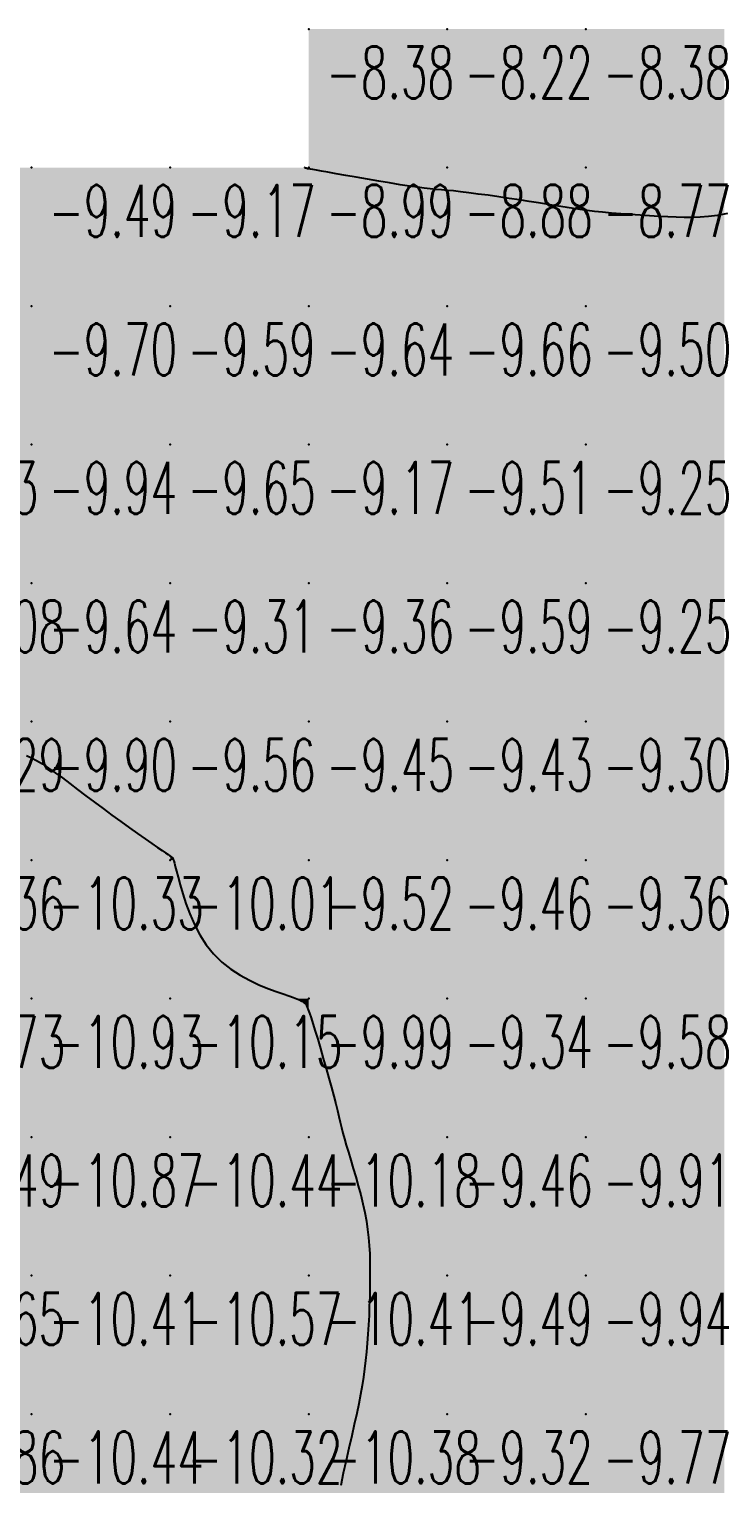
# Model space of a CAD drawing. Header units: millimetres. Extents: x 88261 to 90953, y 390274 to 392322.
# Drawn here: x 89730.1 to 89780.1, y 392062.2 to 392167.2 of the extents above; entities that cross this region are included whole.
import ezdxf
from ezdxf.enums import TextEntityAlignment as Align

# ---------------------------------------------------------------- set-up
doc = ezdxf.new("R2010")
doc.units = ezdxf.units.MM
doc.header["$LTSCALE"] = 25
for name, color, linetype in [('CN_03_00', 7, 'Continuous'), ('CN_04_00', 242, 'Continuous'), ('COTEAlt', 7, 'Continuous'), ('TN_COLORIAGE', 7, 'Continuous')]:
    doc.layers.add(name, color=color, linetype=linetype)
doc.styles.add('Simplex 1.0', font='Simplex.shx', dxfattribs={"width": 0.99, "height": 2.5})
doc.styles.get("Standard").update_dxf_attribs({"font": 'times.ttf'})

# ---------------------------------------------------------------- blocks, each defined once
blk = doc.blocks.new('COTE')
at = {"color": 0}
blk.add_point((0, 0), dxfattribs=at)
at = {"layer": 'COTEAlt'}
blk.add_attdef('ALT', text='', height=3.75, dxfattribs=at).set_placement((1.25, -1.25), align=Align.TOP_LEFT)

msp = doc.modelspace()

# ---------------------------------------------------------------- linework, layer by layer
at = {"layer": 'CN_03_00', "elevation": -9, "flags": 128}
msp.add_lwpolyline([(89780.47, 392153.93), (89779.76, 392153.79), (89779.11, 392153.7), (89778.51, 392153.65), (89777.93, 392153.63), (89777.35, 392153.63), (89776.77, 392153.65), (89776.17, 392153.68), (89775.52, 392153.71), (89774.85, 392153.75), (89774.16, 392153.8), (89773.46, 392153.85), (89772.77, 392153.9), (89772.1, 392153.96), (89771.46, 392154.02), (89770.87, 392154.08), (89770.34, 392154.14), (89769.84, 392154.21), (89769.37, 392154.28), (89768.91, 392154.35), (89768.45, 392154.43), (89767.95, 392154.51), (89767.42, 392154.6), (89766.83, 392154.7), (89766.17, 392154.8), (89765.46, 392154.91), (89764.71, 392155.02), (89763.96, 392155.13), (89763.21, 392155.24), (89762.49, 392155.33), (89761.81, 392155.42), (89761.21, 392155.49), (89760.69, 392155.55), (89760.24, 392155.59), (89759.83, 392155.63), (89759.43, 392155.67), (89759.02, 392155.71), (89758.59, 392155.76), (89758.09, 392155.82), (89757.52, 392155.9), (89756.84, 392156), (89756.09, 392156.13), (89755.3, 392156.26), (89754.48, 392156.4), (89753.68, 392156.54), (89752.92, 392156.68), (89752.23, 392156.8), (89751.63, 392156.9), (89751.17, 392156.99), (89750.81, 392157.05), (89750.55, 392157.09), (89750.37, 392157.12), (89750.26, 392157.14), (89750.19, 392157.15), (89750.16, 392157.16), (89750.14, 392157.17), (89750.12, 392157.17), (89750.1, 392157.18), (89750.08, 392157.19), (89750.05, 392157.19), (89750.03, 392157.2), (89750.01, 392157.21), (89750, 392157.22), (89749.98, 392157.22), (89749.97, 392157.23), (89749.96, 392157.23), (89749.96, 392157.24), (89749.95, 392157.24), (89749.95, 392157.24), (89749.95, 392157.24), (89749.95, 392157.24), (89749.95, 392157.24)], dxfattribs=at)
at = {"layer": 'CN_04_00', "elevation": -10, "flags": 128}
msp.add_lwpolyline([(89729.88, 392114.79), (89730.23, 392114.63), (89730.61, 392114.43), (89731.03, 392114.18), (89731.48, 392113.88), (89731.96, 392113.54), (89732.47, 392113.17), (89733.01, 392112.77), (89733.57, 392112.34), (89734.16, 392111.89), (89734.78, 392111.43), (89735.41, 392110.96), (89736.05, 392110.49), (89736.69, 392110.03), (89737.31, 392109.58), (89737.9, 392109.17), (89738.44, 392108.78), (89738.92, 392108.44), (89739.33, 392108.16), (89739.66, 392107.93), (89739.91, 392107.76), (89740.1, 392107.64), (89740.23, 392107.55), (89740.32, 392107.49), (89740.37, 392107.46), (89740.41, 392107.43), (89740.42, 392107.42), (89740.44, 392107.4), (89740.45, 392107.36), (89740.47, 392107.29), (89740.51, 392107.18), (89740.55, 392107.01), (89740.62, 392106.77), (89740.71, 392106.43), (89740.83, 392106), (89740.98, 392105.45), (89741.16, 392104.81), (89741.39, 392104.11), (89741.67, 392103.36), (89742, 392102.6), (89742.4, 392101.84), (89742.85, 392101.12), (89743.38, 392100.46), (89743.97, 392099.88), (89744.62, 392099.37), (89745.3, 392098.93), (89745.98, 392098.56), (89746.66, 392098.24), (89747.3, 392097.98), (89747.89, 392097.76), (89748.4, 392097.58), (89748.81, 392097.43), (89749.14, 392097.31), (89749.39, 392097.22), (89749.58, 392097.14), (89749.71, 392097.08), (89749.81, 392097.03), (89749.88, 392096.98), (89749.93, 392096.94), (89749.98, 392096.9), (89750.03, 392096.84), (89750.08, 392096.75), (89750.14, 392096.62), (89750.22, 392096.44), (89750.31, 392096.19), (89750.42, 392095.85), (89750.55, 392095.43), (89750.72, 392094.9), (89750.9, 392094.3), (89751.1, 392093.63), (89751.3, 392092.92), (89751.51, 392092.2), (89751.71, 392091.49), (89751.9, 392090.82), (89752.06, 392090.2), (89752.2, 392089.65), (89752.32, 392089.17), (89752.43, 392088.73), (89752.53, 392088.33), (89752.62, 392087.93), (89752.72, 392087.53), (89752.83, 392087.11), (89752.96, 392086.65), (89753.11, 392086.14), (89753.28, 392085.58), (89753.46, 392084.98), (89753.64, 392084.36), (89753.82, 392083.72), (89754, 392083.08), (89754.16, 392082.43), (89754.3, 392081.8), (89754.41, 392081.18), (89754.5, 392080.58), (89754.57, 392079.99), (89754.62, 392079.41), (89754.65, 392078.82), (89754.67, 392078.23), (89754.67, 392077.62), (89754.67, 392077), (89754.66, 392076.36), (89754.65, 392075.7), (89754.62, 392075.03), (89754.6, 392074.36), (89754.56, 392073.69), (89754.52, 392073.02), (89754.47, 392072.37), (89754.41, 392071.73), (89754.35, 392071.12), (89754.28, 392070.51), (89754.2, 392069.91), (89754.1, 392069.3), (89753.99, 392068.66), (89753.86, 392067.99), (89753.71, 392067.28), (89753.54, 392066.5), (89753.35, 392065.67), (89753.15, 392064.78), (89752.94, 392063.88), (89752.74, 392062.97), (89752.56, 392062.09)], dxfattribs=at)
at = {"layer": 'TN_COLORIAGE', "color": 171}
for points in [[(89750.25, 392167.24, -8.22), (89750.25, 392157.24, -8.22), (89760.25, 392167.24, -8.22)], [(89760.25, 392157.24, -8.99), (89760.25, 392167.24, -8.99), (89750.25, 392157.24, -8.99)], [(89760.25, 392167.24, -8.38), (89760.25, 392157.24, -8.38), (89770.25, 392167.24, -8.38)], [(89770.25, 392157.24, -8.88), (89770.25, 392167.24, -8.88), (89760.25, 392157.24, -8.88)], [(89770.25, 392167.24, -8.33), (89770.25, 392157.24, -8.33), (89780.25, 392167.24, -8.33)], [(89780.25, 392157.24, -8.77), (89780.25, 392167.24, -8.77), (89770.25, 392157.24, -8.77)], [(89749.95, 392157.24, -8.99), (89750.16, 392157.15, -8.99), (89750.25, 392157.24, -8.99)], [(89750.16, 392157.15, -8.99), (89750.25, 392157.16, -8.99), (89750.25, 392157.24, -8.99)], [(89750.25, 392157.16, -8.88), (89758.65, 392155.64, -8.88), (89750.25, 392157.24, -8.88), (89760.25, 392157.24, -8.88)], [(89758.65, 392155.64, -8.88), (89760.25, 392155.67, -8.88), (89760.25, 392157.24, -8.88)], [(89760.25, 392155.67, -8.77), (89767.62, 392154.61, -8.77), (89760.25, 392157.24, -8.77), (89770.25, 392157.24, -8.77)], [(89770.25, 392154.07, -8.77), (89767.62, 392154.61, -8.77), (89770.25, 392157.24, -8.77)], [(89770.25, 392154.07, -8.71), (89776.63, 392153.62, -8.71), (89770.25, 392157.24, -8.71), (89780.25, 392157.24, -8.71)], [(89780.25, 392153.52, -8.71), (89776.63, 392153.62, -8.71), (89780.25, 392157.24, -8.71)]]:
    msp.add_solid(points, dxfattribs=at)
at = {"layer": 'TN_COLORIAGE', "color": 181}
for points in [[(89720.25, 392157.24, -9.49), (89720.25, 392147.24, -9.49), (89730.25, 392157.24, -9.49)], [(89730.25, 392147.24, -9.81), (89730.25, 392157.24, -9.81), (89720.25, 392147.24, -9.81)], [(89730.25, 392157.24, -9.17), (89730.25, 392147.24, -9.17), (89740.25, 392157.24, -9.17)], [(89740.25, 392147.24, -9.7), (89740.25, 392157.24, -9.7), (89730.25, 392147.24, -9.7)], [(89740.25, 392147.24, -9), (89750.16, 392157.15, -9), (89740.25, 392157.24, -9), (89749.95, 392157.24, -9)], [(89750.25, 392147.24, -9), (89750.25, 392157.16, -9), (89740.25, 392147.24, -9), (89750.16, 392157.15, -9)], [(89758.65, 392155.64, -9.64), (89750.25, 392157.16, -9.64), (89750.25, 392147.24, -9.64)], [(89760.25, 392147.24, -9), (89760.25, 392155.67, -9), (89750.25, 392147.24, -9), (89758.65, 392155.64, -9)], [(89767.62, 392154.61, -9.66), (89760.25, 392155.67, -9.66), (89760.25, 392147.24, -9.66)], [(89760.25, 392147.24, -9), (89767.62, 392154.61, -9), (89770.25, 392147.24, -9), (89770.25, 392154.07, -9)], [(89776.63, 392153.62, -9.5), (89770.25, 392154.07, -9.5), (89770.25, 392147.24, -9.5)], [(89770.25, 392147.24, -9), (89776.63, 392153.62, -9), (89780.25, 392147.24, -9), (89780.25, 392153.52, -9)], [(89720.25, 392147.24, -9.7), (89720.25, 392137.24, -9.7), (89730.25, 392147.24, -9.7)], [(89720.25, 392137.24, -9.7), (89730.25, 392137.24, -9.7), (89730.25, 392147.24, -9.7)], [(89730.25, 392147.24, -9.59), (89730.25, 392137.24, -9.59), (89740.25, 392147.24, -9.59)], [(89730.25, 392137.24, -9.59), (89740.25, 392137.24, -9.59), (89740.25, 392147.24, -9.59)], [(89740.25, 392147.24, -9.64), (89740.25, 392137.24, -9.64), (89750.25, 392147.24, -9.64)], [(89740.25, 392137.24, -9.64), (89750.25, 392137.24, -9.64), (89750.25, 392147.24, -9.64)], [(89750.25, 392137.24, -9.66), (89760.25, 392137.24, -9.66), (89760.25, 392147.24, -9.66)], [(89750.25, 392147.24, -9.66), (89750.25, 392137.24, -9.66), (89760.25, 392147.24, -9.66)], [(89760.25, 392147.24, -9.5), (89760.25, 392137.24, -9.5), (89770.25, 392147.24, -9.5)], [(89760.25, 392137.24, -9.5), (89770.25, 392137.24, -9.5), (89770.25, 392147.24, -9.5)], [(89770.25, 392137.24, -9.48), (89780.25, 392137.24, -9.48), (89780.25, 392147.24, -9.48)], [(89770.25, 392147.24, -9.48), (89770.25, 392137.24, -9.48), (89780.25, 392147.24, -9.48)], [(89726.07, 392133.07, -9.23), (89720.25, 392128.19, -9.23), (89730.25, 392137.24, -9.23), (89720.25, 392137.24, -9.23)], [(89726.07, 392133.07, -9.64), (89722.07, 392127.24, -9.64), (89730.25, 392137.24, -9.64), (89730.25, 392127.24, -9.64)], [(89730.25, 392137.24, -9.65), (89730.25, 392127.24, -9.65), (89740.25, 392137.24, -9.65)], [(89730.25, 392127.24, -9.65), (89740.25, 392127.24, -9.65), (89740.25, 392137.24, -9.65)], [(89740.25, 392127.24, -9.17), (89750.25, 392127.24, -9.17), (89750.25, 392137.24, -9.17)], [(89740.25, 392137.24, -9.17), (89740.25, 392127.24, -9.17), (89750.25, 392137.24, -9.17)], [(89750.25, 392127.24, -9.51), (89760.25, 392127.24, -9.51), (89760.25, 392137.24, -9.51)], [(89750.25, 392137.24, -9.51), (89750.25, 392127.24, -9.51), (89760.25, 392137.24, -9.51)], [(89760.25, 392137.24, -9.25), (89760.25, 392127.24, -9.25), (89770.25, 392137.24, -9.25)], [(89760.25, 392127.24, -9.25), (89770.25, 392127.24, -9.25), (89770.25, 392137.24, -9.25)], [(89770.25, 392127.24, -9.29), (89780.25, 392127.24, -9.29), (89780.25, 392137.24, -9.29)], [(89770.25, 392137.24, -9.29), (89770.25, 392127.24, -9.29), (89780.25, 392137.24, -9.29)], [(89722.07, 392127.24, -9.64), (89724.72, 392121.71, -9.64), (89730.25, 392127.24, -9.64)], [(89727.79, 392117.24, -9.64), (89724.72, 392121.71, -9.64), (89730.25, 392117.24, -9.64), (89730.25, 392127.24, -9.64)], [(89730.25, 392117.24, -9.31), (89740.25, 392117.24, -9.31), (89740.25, 392127.24, -9.31)], [(89730.25, 392127.24, -9.31), (89730.25, 392117.24, -9.31), (89740.25, 392127.24, -9.31)], [(89740.25, 392127.24, -9.36), (89740.25, 392117.24, -9.36), (89750.25, 392127.24, -9.36)], [(89740.25, 392117.24, -9.36), (89750.25, 392117.24, -9.36), (89750.25, 392127.24, -9.36)], [(89750.25, 392127.24, -9.59), (89750.25, 392117.24, -9.59), (89760.25, 392127.24, -9.59)], [(89750.25, 392117.24, -9.59), (89760.25, 392117.24, -9.59), (89760.25, 392127.24, -9.59)], [(89760.25, 392117.24, -9.25), (89770.25, 392117.24, -9.25), (89770.25, 392127.24, -9.25)], [(89760.25, 392127.24, -9.25), (89760.25, 392117.24, -9.25), (89770.25, 392127.24, -9.25)], [(89770.25, 392127.24, -9.31), (89770.25, 392117.24, -9.31), (89780.25, 392127.24, -9.31)], [(89770.25, 392117.24, -9.31), (89780.25, 392117.24, -9.31), (89780.25, 392127.24, -9.31)], [(89727.79, 392117.24, -9.9), (89728.13, 392115.12, -9.9), (89730.25, 392117.24, -9.9)], [(89730.25, 392114.98, -9.9), (89728.13, 392115.12, -9.9), (89730.25, 392117.24, -9.9)], [(89730.25, 392114.98, -9.56), (89734.54, 392111.53, -9.56), (89730.25, 392117.24, -9.56), (89740.25, 392117.24, -9.56)], [(89740.25, 392107.5, -9.56), (89734.54, 392111.53, -9.56), (89740.25, 392117.24, -9.56)], [(89740.25, 392107.5, -9.45), (89740.45, 392107.44, -9.45), (89740.25, 392117.24, -9.45), (89750.25, 392117.24, -9.45)], [(89740.48, 392107.24, -9.45), (89740.45, 392107.44, -9.45), (89750.25, 392107.24, -9.45), (89750.25, 392117.24, -9.45)], [(89750.25, 392107.24, -9.43), (89760.25, 392107.24, -9.43), (89760.25, 392117.24, -9.43)], [(89750.25, 392117.24, -9.43), (89750.25, 392107.24, -9.43), (89760.25, 392117.24, -9.43)], [(89760.25, 392117.24, -9.3), (89760.25, 392107.24, -9.3), (89770.25, 392117.24, -9.3)], [(89760.25, 392107.24, -9.3), (89770.25, 392107.24, -9.3), (89770.25, 392117.24, -9.3)], [(89770.25, 392117.24, -9.19), (89770.25, 392107.24, -9.19), (89780.25, 392117.24, -9.19)], [(89770.25, 392107.24, -9.19), (89780.25, 392107.24, -9.19), (89780.25, 392117.24, -9.19)], [(89740.48, 392107.24, -9.52), (89742.58, 392099.57, -9.52), (89750.25, 392107.24, -9.52)], [(89749.45, 392097.24, -9.52), (89742.58, 392099.57, -9.52), (89750.25, 392097.24, -9.52), (89750.25, 392107.24, -9.52)], [(89750.25, 392097.24, -9.46), (89760.25, 392097.24, -9.46), (89760.25, 392107.24, -9.46)], [(89750.25, 392107.24, -9.46), (89750.25, 392097.24, -9.46), (89760.25, 392107.24, -9.46)], [(89760.25, 392097.24, -9.36), (89770.25, 392097.24, -9.36), (89770.25, 392107.24, -9.36)], [(89760.25, 392107.24, -9.36), (89760.25, 392097.24, -9.36), (89770.25, 392107.24, -9.36)], [(89770.25, 392107.24, -9.17), (89770.25, 392097.24, -9.17), (89780.25, 392107.24, -9.17)], [(89770.25, 392097.24, -9.17), (89780.25, 392097.24, -9.17), (89780.25, 392107.24, -9.17)], [(89749.45, 392097.24, -9.99), (89749.97, 392096.96, -9.99), (89750.25, 392097.24, -9.99)], [(89750.25, 392096.57, -9.99), (89749.97, 392096.96, -9.99), (89750.25, 392097.24, -9.99)], [(89750.25, 392096.57, -9.34), (89752.36, 392089.35, -9.34), (89750.25, 392097.24, -9.34), (89760.25, 392097.24, -9.34)], [(89752.7, 392087.24, -9.34), (89752.36, 392089.35, -9.34), (89760.25, 392087.24, -9.34), (89760.25, 392097.24, -9.34)], [(89760.25, 392087.24, -9.58), (89770.25, 392087.24, -9.58), (89770.25, 392097.24, -9.58)], [(89760.25, 392097.24, -9.58), (89760.25, 392087.24, -9.58), (89770.25, 392097.24, -9.58)], [(89770.25, 392097.24, -9.39), (89770.25, 392087.24, -9.39), (89780.25, 392097.24, -9.39)], [(89770.25, 392087.24, -9.39), (89780.25, 392087.24, -9.39), (89780.25, 392097.24, -9.39)], [(89752.7, 392087.24, -9.46), (89754.59, 392081.58, -9.46), (89760.25, 392087.24, -9.46)], [(89754.74, 392077.24, -9.46), (89754.59, 392081.58, -9.46), (89760.25, 392077.24, -9.46), (89760.25, 392087.24, -9.46)], [(89760.25, 392077.24, -9.91), (89770.25, 392077.24, -9.91), (89770.25, 392087.24, -9.91)], [(89760.25, 392087.24, -9.91), (89760.25, 392077.24, -9.91), (89770.25, 392087.24, -9.91)], [(89770.25, 392077.24, -9.55), (89780.25, 392077.24, -9.55), (89780.25, 392087.24, -9.55)], [(89770.25, 392087.24, -9.55), (89770.25, 392077.24, -9.55), (89780.25, 392087.24, -9.55)], [(89754.49, 392071.48, -9.32), (89753.8, 392067.24, -9.32), (89760.25, 392077.24, -9.32), (89760.25, 392067.24, -9.32)], [(89754.49, 392071.48, -9.49), (89754.74, 392077.24, -9.49), (89760.25, 392077.24, -9.49)], [(89760.25, 392067.24, -9.94), (89770.25, 392067.24, -9.94), (89770.25, 392077.24, -9.94)], [(89760.25, 392077.24, -9.94), (89760.25, 392067.24, -9.94), (89770.25, 392077.24, -9.94)], [(89770.25, 392077.24, -9.42), (89770.25, 392067.24, -9.42), (89780.25, 392077.24, -9.42)], [(89770.25, 392067.24, -9.42), (89780.25, 392067.24, -9.42), (89780.25, 392077.24, -9.42)], [(89753.07, 392057.24, -9.32), (89751.59, 392058.58, -9.32), (89760.25, 392057.24, -9.32), (89760.25, 392067.24, -9.32)], [(89751.59, 392058.58, -9.32), (89753.8, 392067.24, -9.32), (89760.25, 392067.24, -9.32)], [(89760.25, 392067.24, -9.77), (89760.25, 392057.24, -9.77), (89770.25, 392067.24, -9.77)], [(89760.25, 392057.24, -9.77), (89770.25, 392057.24, -9.77), (89770.25, 392067.24, -9.77)], [(89770.25, 392067.24, -9.4), (89770.25, 392057.24, -9.4), (89780.25, 392067.24, -9.4)], [(89770.25, 392057.24, -9.4), (89780.25, 392057.24, -9.4), (89780.25, 392067.24, -9.4)]]:
    msp.add_solid(points, dxfattribs=at)
at = {"layer": 'TN_COLORIAGE', "color": 191}
for points in [[(89720.25, 392107.24, -10), (89728.13, 392115.12, -10), (89730.25, 392107.24, -10), (89730.25, 392114.98, -10)], [(89734.54, 392111.53, -10.33), (89730.25, 392114.98, -10.33), (89730.25, 392107.24, -10.33)], [(89730.25, 392107.24, -10), (89734.54, 392111.53, -10), (89740.25, 392107.24, -10), (89740.25, 392107.5, -10)], [(89720.25, 392107.24, -10.33), (89720.25, 392097.24, -10.33), (89730.25, 392107.24, -10.33)], [(89720.25, 392097.24, -10.33), (89730.25, 392097.24, -10.33), (89730.25, 392107.24, -10.33)], [(89730.25, 392107.24, -10.01), (89730.25, 392097.24, -10.01), (89740.25, 392107.24, -10.01)], [(89730.25, 392097.24, -10.01), (89740.25, 392097.24, -10.01), (89740.25, 392107.24, -10.01)], [(89740.45, 392107.44, -10.01), (89740.25, 392107.5, -10.01), (89740.25, 392107.24, -10.01)], [(89740.45, 392107.44, -10.01), (89740.48, 392107.24, -10.01), (89740.25, 392107.24, -10.01)], [(89740.25, 392097.24, -10), (89742.58, 392099.57, -10), (89740.25, 392107.24, -10), (89740.48, 392107.24, -10)], [(89742.58, 392099.57, -10.15), (89749.45, 392097.24, -10.15), (89740.25, 392097.24, -10.15)], [(89720.25, 392087.24, -10.93), (89730.25, 392087.24, -10.93), (89730.25, 392097.24, -10.93)], [(89720.25, 392097.24, -10.93), (89720.25, 392087.24, -10.93), (89730.25, 392097.24, -10.93)], [(89730.25, 392087.24, -10.15), (89740.25, 392087.24, -10.15), (89740.25, 392097.24, -10.15)], [(89730.25, 392097.24, -10.15), (89730.25, 392087.24, -10.15), (89740.25, 392097.24, -10.15)], [(89740.25, 392087.24, -10), (89749.97, 392096.96, -10), (89740.25, 392097.24, -10), (89749.45, 392097.24, -10)], [(89740.25, 392087.24, -10), (89749.97, 392096.96, -10), (89750.25, 392087.24, -10), (89750.25, 392096.57, -10)], [(89752.36, 392089.35, -10.18), (89750.25, 392096.57, -10.18), (89750.25, 392087.24, -10.18)], [(89752.36, 392089.35, -10.18), (89752.7, 392087.24, -10.18), (89750.25, 392087.24, -10.18)], [(89720.25, 392077.24, -10.87), (89730.25, 392077.24, -10.87), (89730.25, 392087.24, -10.87)], [(89720.25, 392087.24, -10.87), (89720.25, 392077.24, -10.87), (89730.25, 392087.24, -10.87)], [(89730.25, 392087.24, -10.44), (89730.25, 392077.24, -10.44), (89740.25, 392087.24, -10.44)], [(89730.25, 392077.24, -10.44), (89740.25, 392077.24, -10.44), (89740.25, 392087.24, -10.44)], [(89740.25, 392087.24, -10.18), (89740.25, 392077.24, -10.18), (89750.25, 392087.24, -10.18)], [(89740.25, 392077.24, -10.18), (89750.25, 392077.24, -10.18), (89750.25, 392087.24, -10.18)], [(89750.25, 392077.24, -10), (89754.59, 392081.58, -10), (89750.25, 392087.24, -10), (89752.7, 392087.24, -10)], [(89754.59, 392081.58, -10.41), (89754.74, 392077.24, -10.41), (89750.25, 392077.24, -10.41)], [(89720.25, 392077.24, -10.41), (89720.25, 392067.24, -10.41), (89730.25, 392077.24, -10.41)], [(89720.25, 392067.24, -10.41), (89730.25, 392067.24, -10.41), (89730.25, 392077.24, -10.41)], [(89730.25, 392077.24, -10.57), (89730.25, 392067.24, -10.57), (89740.25, 392077.24, -10.57)], [(89730.25, 392067.24, -10.57), (89740.25, 392067.24, -10.57), (89740.25, 392077.24, -10.57)], [(89740.25, 392077.24, -10.41), (89740.25, 392067.24, -10.41), (89750.25, 392077.24, -10.41)], [(89740.25, 392067.24, -10.41), (89750.25, 392067.24, -10.41), (89750.25, 392077.24, -10.41)], [(89750.25, 392077.24, -10), (89754.74, 392077.24, -10), (89750.25, 392067.24, -10), (89754.49, 392071.48, -10)], [(89753.8, 392067.24, -10.38), (89754.49, 392071.48, -10.38), (89750.25, 392067.24, -10.38)], [(89720.25, 392067.24, -10.44), (89720.25, 392057.24, -10.44), (89730.25, 392067.24, -10.44)], [(89720.25, 392057.24, -10.44), (89730.25, 392057.24, -10.44), (89730.25, 392067.24, -10.44)], [(89730.25, 392057.24, -10.32), (89740.25, 392057.24, -10.32), (89740.25, 392067.24, -10.32)], [(89730.25, 392067.24, -10.32), (89730.25, 392057.24, -10.32), (89740.25, 392067.24, -10.32)], [(89740.25, 392057.24, -10.38), (89750.25, 392057.24, -10.38), (89750.25, 392067.24, -10.38)], [(89740.25, 392067.24, -10.38), (89740.25, 392057.24, -10.38), (89750.25, 392067.24, -10.38)], [(89750.25, 392067.24, -10), (89753.8, 392067.24, -10), (89750.25, 392057.24, -10), (89751.59, 392058.58, -10)]]:
    msp.add_solid(points, dxfattribs=at)

# ---------------------------------------------------------------- block references
at = {"layer": 'COTEAlt'}
ref = msp.add_blockref('COTE', (89750.25, 392167.24), dxfattribs=at)
ref.add_attrib('ALT', '-8.38', dxfattribs={"height": 3.75, "style": 'Simplex 1.0', "width": 0.6}).set_placement((89751.5, 392165.99), align=Align.TOP_LEFT)
ref = msp.add_blockref('COTE', (89760.25, 392167.24), dxfattribs=at)
ref.add_attrib('ALT', '-8.22', dxfattribs={"height": 3.75, "style": 'Simplex 1.0', "width": 0.6}).set_placement((89761.5, 392165.99), align=Align.TOP_LEFT)
ref = msp.add_blockref('COTE', (89770.25, 392167.24), dxfattribs=at)
ref.add_attrib('ALT', '-8.38', dxfattribs={"height": 3.75, "style": 'Simplex 1.0', "width": 0.6}).set_placement((89771.5, 392165.99), align=Align.TOP_LEFT)
ref = msp.add_blockref('COTE', (89730.25, 392157.24), dxfattribs=at)
ref.add_attrib('ALT', '-9.49', dxfattribs={"height": 3.75, "style": 'Simplex 1.0', "width": 0.6}).set_placement((89731.5, 392155.99), align=Align.TOP_LEFT)
ref = msp.add_blockref('COTE', (89740.25, 392157.24), dxfattribs=at)
ref.add_attrib('ALT', '-9.17', dxfattribs={"height": 3.75, "style": 'Simplex 1.0', "width": 0.6}).set_placement((89741.5, 392155.99), align=Align.TOP_LEFT)
ref = msp.add_blockref('COTE', (89750.25, 392157.24), dxfattribs=at)
ref.add_attrib('ALT', '-8.99', dxfattribs={"height": 3.75, "style": 'Simplex 1.0', "width": 0.6}).set_placement((89751.5, 392155.99), align=Align.TOP_LEFT)
ref = msp.add_blockref('COTE', (89760.25, 392157.24), dxfattribs=at)
ref.add_attrib('ALT', '-8.88', dxfattribs={"height": 3.75, "style": 'Simplex 1.0', "width": 0.6}).set_placement((89761.5, 392155.99), align=Align.TOP_LEFT)
ref = msp.add_blockref('COTE', (89770.25, 392157.24), dxfattribs=at)
ref.add_attrib('ALT', '-8.77', dxfattribs={"height": 3.75, "style": 'Simplex 1.0', "width": 0.6}).set_placement((89771.5, 392155.99), align=Align.TOP_LEFT)
ref = msp.add_blockref('COTE', (89730.25, 392147.24), dxfattribs=at)
ref.add_attrib('ALT', '-9.70', dxfattribs={"height": 3.75, "style": 'Simplex 1.0', "width": 0.6}).set_placement((89731.5, 392145.99), align=Align.TOP_LEFT)
ref = msp.add_blockref('COTE', (89740.25, 392147.24), dxfattribs=at)
ref.add_attrib('ALT', '-9.59', dxfattribs={"height": 3.75, "style": 'Simplex 1.0', "width": 0.6}).set_placement((89741.5, 392145.99), align=Align.TOP_LEFT)
ref = msp.add_blockref('COTE', (89750.25, 392147.24), dxfattribs=at)
ref.add_attrib('ALT', '-9.64', dxfattribs={"height": 3.75, "style": 'Simplex 1.0', "width": 0.6}).set_placement((89751.5, 392145.99), align=Align.TOP_LEFT)
ref = msp.add_blockref('COTE', (89760.25, 392147.24), dxfattribs=at)
ref.add_attrib('ALT', '-9.66', dxfattribs={"height": 3.75, "style": 'Simplex 1.0', "width": 0.6}).set_placement((89761.5, 392145.99), align=Align.TOP_LEFT)
ref = msp.add_blockref('COTE', (89770.25, 392147.24), dxfattribs=at)
ref.add_attrib('ALT', '-9.50', dxfattribs={"height": 3.75, "style": 'Simplex 1.0', "width": 0.6}).set_placement((89771.5, 392145.99), align=Align.TOP_LEFT)
ref = msp.add_blockref('COTE', (89720.25, 392137.24), dxfattribs=at)
ref.add_attrib('ALT', '-9.23', dxfattribs={"height": 3.75, "style": 'Simplex 1.0', "width": 0.6}).set_placement((89721.5, 392135.99), align=Align.TOP_LEFT)
ref = msp.add_blockref('COTE', (89730.25, 392137.24), dxfattribs=at)
ref.add_attrib('ALT', '-9.94', dxfattribs={"height": 3.75, "style": 'Simplex 1.0', "width": 0.6}).set_placement((89731.5, 392135.99), align=Align.TOP_LEFT)
ref = msp.add_blockref('COTE', (89740.25, 392137.24), dxfattribs=at)
ref.add_attrib('ALT', '-9.65', dxfattribs={"height": 3.75, "style": 'Simplex 1.0', "width": 0.6}).set_placement((89741.5, 392135.99), align=Align.TOP_LEFT)
ref = msp.add_blockref('COTE', (89750.25, 392137.24), dxfattribs=at)
ref.add_attrib('ALT', '-9.17', dxfattribs={"height": 3.75, "style": 'Simplex 1.0', "width": 0.6}).set_placement((89751.5, 392135.99), align=Align.TOP_LEFT)
ref = msp.add_blockref('COTE', (89760.25, 392137.24), dxfattribs=at)
ref.add_attrib('ALT', '-9.51', dxfattribs={"height": 3.75, "style": 'Simplex 1.0', "width": 0.6}).set_placement((89761.5, 392135.99), align=Align.TOP_LEFT)
ref = msp.add_blockref('COTE', (89770.25, 392137.24), dxfattribs=at)
ref.add_attrib('ALT', '-9.25', dxfattribs={"height": 3.75, "style": 'Simplex 1.0', "width": 0.6}).set_placement((89771.5, 392135.99), align=Align.TOP_LEFT)
ref = msp.add_blockref('COTE', (89720.25, 392127.24), dxfattribs=at)
ref.add_attrib('ALT', '-10.08', dxfattribs={"height": 3.75, "style": 'Simplex 1.0', "width": 0.6}).set_placement((89721.5, 392125.99), align=Align.TOP_LEFT)
ref = msp.add_blockref('COTE', (89730.25, 392127.24), dxfattribs=at)
ref.add_attrib('ALT', '-9.64', dxfattribs={"height": 3.75, "style": 'Simplex 1.0', "width": 0.6}).set_placement((89731.5, 392125.99), align=Align.TOP_LEFT)
ref = msp.add_blockref('COTE', (89740.25, 392127.24), dxfattribs=at)
ref.add_attrib('ALT', '-9.31', dxfattribs={"height": 3.75, "style": 'Simplex 1.0', "width": 0.6}).set_placement((89741.5, 392125.99), align=Align.TOP_LEFT)
ref = msp.add_blockref('COTE', (89750.25, 392127.24), dxfattribs=at)
ref.add_attrib('ALT', '-9.36', dxfattribs={"height": 3.75, "style": 'Simplex 1.0', "width": 0.6}).set_placement((89751.5, 392125.99), align=Align.TOP_LEFT)
ref = msp.add_blockref('COTE', (89760.25, 392127.24), dxfattribs=at)
ref.add_attrib('ALT', '-9.59', dxfattribs={"height": 3.75, "style": 'Simplex 1.0', "width": 0.6}).set_placement((89761.5, 392125.99), align=Align.TOP_LEFT)
ref = msp.add_blockref('COTE', (89770.25, 392127.24), dxfattribs=at)
ref.add_attrib('ALT', '-9.25', dxfattribs={"height": 3.75, "style": 'Simplex 1.0', "width": 0.6}).set_placement((89771.5, 392125.99), align=Align.TOP_LEFT)
ref = msp.add_blockref('COTE', (89720.25, 392117.24), dxfattribs=at)
ref.add_attrib('ALT', '-10.29', dxfattribs={"height": 3.75, "style": 'Simplex 1.0', "width": 0.6}).set_placement((89721.5, 392115.99), align=Align.TOP_LEFT)
ref = msp.add_blockref('COTE', (89730.25, 392117.24), dxfattribs=at)
ref.add_attrib('ALT', '-9.90', dxfattribs={"height": 3.75, "style": 'Simplex 1.0', "width": 0.6}).set_placement((89731.5, 392115.99), align=Align.TOP_LEFT)
ref = msp.add_blockref('COTE', (89740.25, 392117.24), dxfattribs=at)
ref.add_attrib('ALT', '-9.56', dxfattribs={"height": 3.75, "style": 'Simplex 1.0', "width": 0.6}).set_placement((89741.5, 392115.99), align=Align.TOP_LEFT)
ref = msp.add_blockref('COTE', (89750.25, 392117.24), dxfattribs=at)
ref.add_attrib('ALT', '-9.45', dxfattribs={"height": 3.75, "style": 'Simplex 1.0', "width": 0.6}).set_placement((89751.5, 392115.99), align=Align.TOP_LEFT)
ref = msp.add_blockref('COTE', (89760.25, 392117.24), dxfattribs=at)
ref.add_attrib('ALT', '-9.43', dxfattribs={"height": 3.75, "style": 'Simplex 1.0', "width": 0.6}).set_placement((89761.5, 392115.99), align=Align.TOP_LEFT)
ref = msp.add_blockref('COTE', (89770.25, 392117.24), dxfattribs=at)
ref.add_attrib('ALT', '-9.30', dxfattribs={"height": 3.75, "style": 'Simplex 1.0', "width": 0.6}).set_placement((89771.5, 392115.99), align=Align.TOP_LEFT)
ref = msp.add_blockref('COTE', (89720.25, 392107.24), dxfattribs=at)
ref.add_attrib('ALT', '-10.36', dxfattribs={"height": 3.75, "style": 'Simplex 1.0', "width": 0.6}).set_placement((89721.5, 392105.99), align=Align.TOP_LEFT)
ref = msp.add_blockref('COTE', (89730.25, 392107.24), dxfattribs=at)
ref.add_attrib('ALT', '-10.33', dxfattribs={"height": 3.75, "style": 'Simplex 1.0', "width": 0.6}).set_placement((89731.5, 392105.99), align=Align.TOP_LEFT)
ref = msp.add_blockref('COTE', (89740.25, 392107.24), dxfattribs=at)
ref.add_attrib('ALT', '-10.01', dxfattribs={"height": 3.75, "style": 'Simplex 1.0', "width": 0.6}).set_placement((89741.5, 392105.99), align=Align.TOP_LEFT)
ref = msp.add_blockref('COTE', (89750.25, 392107.24), dxfattribs=at)
ref.add_attrib('ALT', '-9.52', dxfattribs={"height": 3.75, "style": 'Simplex 1.0', "width": 0.6}).set_placement((89751.5, 392105.99), align=Align.TOP_LEFT)
ref = msp.add_blockref('COTE', (89760.25, 392107.24), dxfattribs=at)
ref.add_attrib('ALT', '-9.46', dxfattribs={"height": 3.75, "style": 'Simplex 1.0', "width": 0.6}).set_placement((89761.5, 392105.99), align=Align.TOP_LEFT)
ref = msp.add_blockref('COTE', (89770.25, 392107.24), dxfattribs=at)
ref.add_attrib('ALT', '-9.36', dxfattribs={"height": 3.75, "style": 'Simplex 1.0', "width": 0.6}).set_placement((89771.5, 392105.99), align=Align.TOP_LEFT)
ref = msp.add_blockref('COTE', (89720.25, 392097.24), dxfattribs=at)
ref.add_attrib('ALT', '-10.73', dxfattribs={"height": 3.75, "style": 'Simplex 1.0', "width": 0.6}).set_placement((89721.5, 392095.99), align=Align.TOP_LEFT)
ref = msp.add_blockref('COTE', (89730.25, 392097.24), dxfattribs=at)
ref.add_attrib('ALT', '-10.93', dxfattribs={"height": 3.75, "style": 'Simplex 1.0', "width": 0.6}).set_placement((89731.5, 392095.99), align=Align.TOP_LEFT)
ref = msp.add_blockref('COTE', (89740.25, 392097.24), dxfattribs=at)
ref.add_attrib('ALT', '-10.15', dxfattribs={"height": 3.75, "style": 'Simplex 1.0', "width": 0.6}).set_placement((89741.5, 392095.99), align=Align.TOP_LEFT)
ref = msp.add_blockref('COTE', (89750.25, 392097.24), dxfattribs=at)
ref.add_attrib('ALT', '-9.99', dxfattribs={"height": 3.75, "style": 'Simplex 1.0', "width": 0.6}).set_placement((89751.5, 392095.99), align=Align.TOP_LEFT)
ref = msp.add_blockref('COTE', (89760.25, 392097.24), dxfattribs=at)
ref.add_attrib('ALT', '-9.34', dxfattribs={"height": 3.75, "style": 'Simplex 1.0', "width": 0.6}).set_placement((89761.5, 392095.99), align=Align.TOP_LEFT)
ref = msp.add_blockref('COTE', (89770.25, 392097.24), dxfattribs=at)
ref.add_attrib('ALT', '-9.58', dxfattribs={"height": 3.75, "style": 'Simplex 1.0', "width": 0.6}).set_placement((89771.5, 392095.99), align=Align.TOP_LEFT)
ref = msp.add_blockref('COTE', (89720.25, 392087.24), dxfattribs=at)
ref.add_attrib('ALT', '-10.49', dxfattribs={"height": 3.75, "style": 'Simplex 1.0', "width": 0.6}).set_placement((89721.5, 392085.99), align=Align.TOP_LEFT)
ref = msp.add_blockref('COTE', (89730.25, 392087.24), dxfattribs=at)
ref.add_attrib('ALT', '-10.87', dxfattribs={"height": 3.75, "style": 'Simplex 1.0', "width": 0.6}).set_placement((89731.5, 392085.99), align=Align.TOP_LEFT)
ref = msp.add_blockref('COTE', (89740.25, 392087.24), dxfattribs=at)
ref.add_attrib('ALT', '-10.44', dxfattribs={"height": 3.75, "style": 'Simplex 1.0', "width": 0.6}).set_placement((89741.5, 392085.99), align=Align.TOP_LEFT)
ref = msp.add_blockref('COTE', (89750.25, 392087.24), dxfattribs=at)
ref.add_attrib('ALT', '-10.18', dxfattribs={"height": 3.75, "style": 'Simplex 1.0', "width": 0.6}).set_placement((89751.5, 392085.99), align=Align.TOP_LEFT)
ref = msp.add_blockref('COTE', (89760.25, 392087.24), dxfattribs=at)
ref.add_attrib('ALT', '-9.46', dxfattribs={"height": 3.75, "style": 'Simplex 1.0', "width": 0.6}).set_placement((89761.5, 392085.99), align=Align.TOP_LEFT)
ref = msp.add_blockref('COTE', (89770.25, 392087.24), dxfattribs=at)
ref.add_attrib('ALT', '-9.91', dxfattribs={"height": 3.75, "style": 'Simplex 1.0', "width": 0.6}).set_placement((89771.5, 392085.99), align=Align.TOP_LEFT)
ref = msp.add_blockref('COTE', (89720.25, 392077.24), dxfattribs=at)
ref.add_attrib('ALT', '-10.65', dxfattribs={"height": 3.75, "style": 'Simplex 1.0', "width": 0.6}).set_placement((89721.5, 392075.99), align=Align.TOP_LEFT)
ref = msp.add_blockref('COTE', (89730.25, 392077.24), dxfattribs=at)
ref.add_attrib('ALT', '-10.41', dxfattribs={"height": 3.75, "style": 'Simplex 1.0', "width": 0.6}).set_placement((89731.5, 392075.99), align=Align.TOP_LEFT)
ref = msp.add_blockref('COTE', (89740.25, 392077.24), dxfattribs=at)
ref.add_attrib('ALT', '-10.57', dxfattribs={"height": 3.75, "style": 'Simplex 1.0', "width": 0.6}).set_placement((89741.5, 392075.99), align=Align.TOP_LEFT)
ref = msp.add_blockref('COTE', (89750.25, 392077.24), dxfattribs=at)
ref.add_attrib('ALT', '-10.41', dxfattribs={"height": 3.75, "style": 'Simplex 1.0', "width": 0.6}).set_placement((89751.5, 392075.99), align=Align.TOP_LEFT)
ref = msp.add_blockref('COTE', (89760.25, 392077.24), dxfattribs=at)
ref.add_attrib('ALT', '-9.49', dxfattribs={"height": 3.75, "style": 'Simplex 1.0', "width": 0.6}).set_placement((89761.5, 392075.99), align=Align.TOP_LEFT)
ref = msp.add_blockref('COTE', (89770.25, 392077.24), dxfattribs=at)
ref.add_attrib('ALT', '-9.94', dxfattribs={"height": 3.75, "style": 'Simplex 1.0', "width": 0.6}).set_placement((89771.5, 392075.99), align=Align.TOP_LEFT)
ref = msp.add_blockref('COTE', (89720.25, 392067.24), dxfattribs=at)
ref.add_attrib('ALT', '-10.86', dxfattribs={"height": 3.75, "style": 'Simplex 1.0', "width": 0.6}).set_placement((89721.5, 392065.99), align=Align.TOP_LEFT)
ref = msp.add_blockref('COTE', (89730.25, 392067.24), dxfattribs=at)
ref.add_attrib('ALT', '-10.44', dxfattribs={"height": 3.75, "style": 'Simplex 1.0', "width": 0.6}).set_placement((89731.5, 392065.99), align=Align.TOP_LEFT)
ref = msp.add_blockref('COTE', (89740.25, 392067.24), dxfattribs=at)
ref.add_attrib('ALT', '-10.32', dxfattribs={"height": 3.75, "style": 'Simplex 1.0', "width": 0.6}).set_placement((89741.5, 392065.99), align=Align.TOP_LEFT)
ref = msp.add_blockref('COTE', (89750.25, 392067.24), dxfattribs=at)
ref.add_attrib('ALT', '-10.38', dxfattribs={"height": 3.75, "style": 'Simplex 1.0', "width": 0.6}).set_placement((89751.5, 392065.99), align=Align.TOP_LEFT)
ref = msp.add_blockref('COTE', (89760.25, 392067.24), dxfattribs=at)
ref.add_attrib('ALT', '-9.32', dxfattribs={"height": 3.75, "style": 'Simplex 1.0', "width": 0.6}).set_placement((89761.5, 392065.99), align=Align.TOP_LEFT)
ref = msp.add_blockref('COTE', (89770.25, 392067.24), dxfattribs=at)
ref.add_attrib('ALT', '-9.77', dxfattribs={"height": 3.75, "style": 'Simplex 1.0', "width": 0.6}).set_placement((89771.5, 392065.99), align=Align.TOP_LEFT)

doc.saveas('drawing.dxf')
